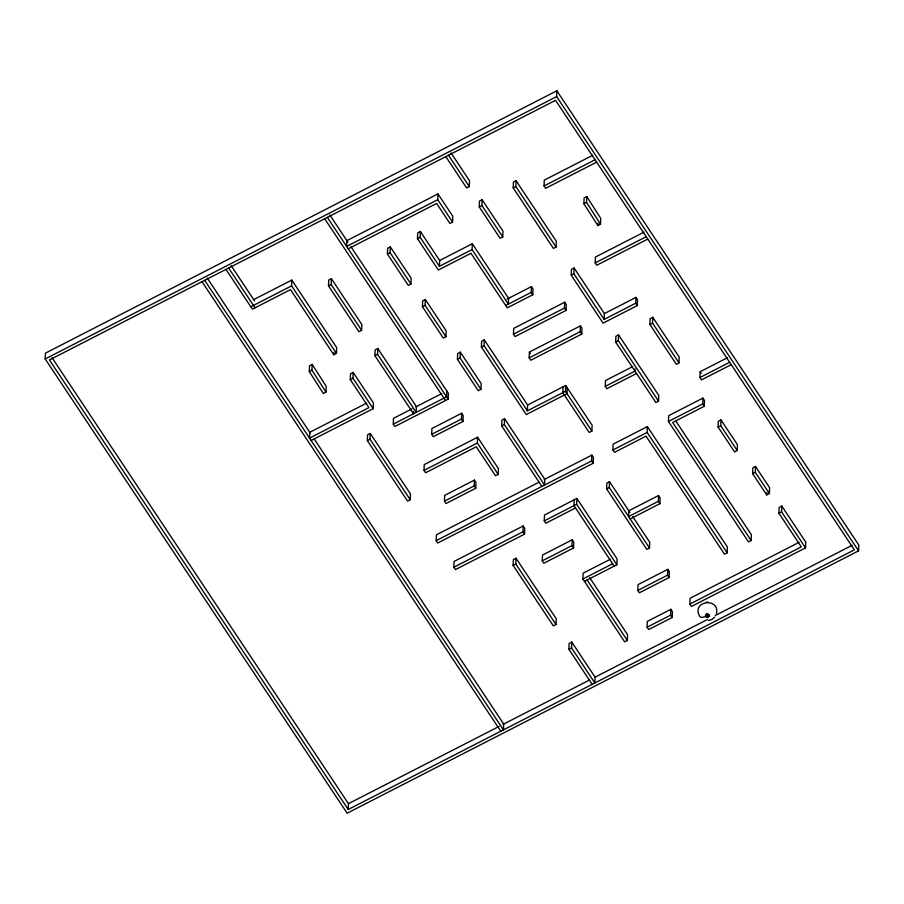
<?xml version="1.0" encoding="UTF-8"?>
<svg xmlns="http://www.w3.org/2000/svg" width="904" height="904" viewBox="0 0 904 904"><rect width="100%" height="100%" fill="white"/><g stroke="black" fill="none" stroke-linecap="round" stroke-linejoin="round"><path stroke-width="1.36" d="M45.2 358.956L45.426 353.148L556.853 90.784L858.8 545.044L858.574 550.852L347.147 813.216L45.2 358.956L556.627 96.592L556.853 90.784M225.966 269.392L252.397 309.157L290.478 289.619L333.791 354.775L336.446 353.407L291.574 285.89L291.789 280.082L253.504 299.721M309.326 371.601L309.552 365.792L312.196 364.391L326.174 386.268L325.96 392.076L323.316 393.466L309.326 371.601L311.97 370.199L312.196 364.391M328.502 285.867L328.728 280.059L331.384 278.692L361.849 324.525L361.623 330.333L358.967 331.7L328.502 285.867L331.169 284.5L331.384 278.692M333.791 354.775L333.881 352.447M336.446 353.407L336.672 347.599L291.789 280.082M366.651 403.127L309.767 432.315L309.541 438.112L368.934 407.647L350.289 379.612L350.515 373.804L353.181 372.437L373.397 402.845L373.171 408.653L311.112 440.485M373.171 408.653L352.955 378.245L353.181 372.437M348.232 809.487L49.437 359.95L555.542 100.321L854.336 549.858L348.232 809.487L348.458 803.679L52.003 357.668M367.363 440.61L367.578 434.801L370.244 433.434L410.461 493.934L410.235 499.742L407.58 501.11L367.363 440.61L370.018 439.242L370.244 433.434M413.603 411.433L413.512 413.761L374.9 355.679L375.126 349.871L377.793 348.503L416.394 406.585L416.168 412.393L377.567 354.311L377.793 348.503M387.421 254.013L387.647 248.216L390.302 246.848L411.162 278.217L410.936 284.025L408.269 285.393L387.421 254.013L390.087 252.645L390.302 246.848M350.955 246.758L448.395 393.342L448.169 399.15L394.845 426.507L393.274 424.145L393.489 418.337L412.1 408.789M507.133 299.054L531.428 286.602L532.998 288.964L532.772 294.772L507.268 307.857L470.995 253.278L438.327 270.036L417.478 238.656L417.704 232.848L420.371 231.48L439.649 260.488L439.423 266.296L472.08 249.549L472.306 243.741L439.649 260.488M439.423 266.296L420.145 237.289L420.371 231.48M422.428 306.682L422.643 300.874L425.309 299.506L446.158 330.875L445.943 336.683L443.276 338.051L422.428 306.682L425.083 305.315L425.309 299.506M424.021 470.396L424.236 464.588L477.572 437.242L498.42 468.611L498.194 474.419L495.528 475.786L476.25 446.779L425.592 472.769L424.021 470.396L477.346 443.039L477.572 437.242M437.717 199.716L437.943 193.919L346.887 240.633L346.661 246.43L437.717 199.716L452.576 222.079L449.909 223.435L436.632 203.457L348.232 248.803M431.694 434.315L431.92 428.507L461.639 413.264L463.21 415.637L462.984 421.445L433.265 436.688L431.694 434.315L461.413 419.072L461.639 413.264M544.197 479.538L591.826 455.107L593.397 457.469L593.171 463.277L437.751 542.999L436.18 540.637L436.406 534.829L539.179 482.114M452.576 222.079L452.802 216.271L437.943 193.919M446.825 390.98L446.599 396.788L393.274 424.145M444.463 501.155L444.689 495.347L474.397 480.103L475.979 482.476L475.753 488.273L446.034 503.528L444.463 501.155L474.182 485.911L474.397 480.103M457.424 359.34L457.65 353.532L460.317 352.164L481.165 383.545L480.939 389.341L478.284 390.709L457.424 359.34L460.091 357.973L460.317 352.164M453.864 567.237L454.079 561.429L523.167 525.992L524.738 528.354L524.523 534.162L455.435 569.599L453.864 567.237L522.941 531.789L523.167 525.992M445.808 156.607L466.667 187.987L469.323 186.619L469.549 180.811L451.017 152.923M479.244 206.914L479.47 201.106L482.126 199.739L502.986 231.119L502.76 236.916L500.093 238.283L479.244 206.914L481.911 205.547L482.126 199.739M567.249 387.861L567.023 393.658L526.286 414.563L481.403 347.034L481.617 341.237L484.284 339.87L527.597 405.026L527.371 410.834L565.452 391.296L565.678 385.488L527.597 405.026M527.371 410.834L484.058 345.678L484.284 339.87M541.891 486.408L501.675 425.908L501.901 420.1L504.556 418.733L544.773 479.244L544.558 485.041L504.342 424.541L504.556 418.733M513.201 187.908L513.427 182.111L516.082 180.743L556.299 241.244L556.084 247.052L553.417 248.419L513.201 187.908L515.868 186.54L516.082 180.743M513.449 334.197L513.675 328.401L564.695 302.23L566.266 304.591L566.04 310.4L515.02 336.57L513.449 334.197L564.469 308.027L564.695 302.23M513.122 565.384L513.348 559.576L516.014 558.209L556.231 618.72L556.005 624.517L553.338 625.884L513.122 565.384L515.788 564.017L516.014 558.209M532.772 294.772L531.202 292.399L531.428 286.602M529.179 357.86L529.394 352.051L580.413 325.881L581.984 328.254L581.769 334.062L530.75 360.233L529.179 357.86L580.198 331.689L580.413 325.881M596.629 162.144L545.62 188.314L544.05 185.953L544.264 180.145L592.798 155.251M542.264 560.864L542.49 555.056L572.209 539.812L573.78 542.174L573.554 547.982L543.835 563.226L542.264 560.864L571.983 545.62L572.209 539.812M575.543 507.98L545.824 523.224L544.253 520.862L544.479 515.054L576.865 498.443L617.07 558.943L616.856 564.751L584.47 581.362M563.011 386.856L562.785 392.664L589.216 432.428L591.883 431.061L592.109 425.253L565.678 385.488M635.964 297.393L637.535 299.755L637.309 305.563L603.081 323.123L571.204 275.178L571.43 269.369L574.096 268.002L604.392 313.586L604.166 319.394L635.738 303.202L635.964 297.393L604.392 313.586M604.166 319.394L573.87 273.81L574.096 268.002M583.882 203.739L584.108 197.931L586.752 196.541L600.742 218.406L600.516 224.215L597.872 225.616L583.882 203.739L586.526 202.349L586.752 196.541M574.198 499.81L573.972 505.618L614.189 566.119M592.188 684.339L568.887 649.264L569.102 643.467L571.769 642.1L595.081 677.164L594.855 682.972L571.543 647.908L571.769 642.1M616.856 564.751L576.639 504.251L576.865 498.443M589.679 577.679L627.568 634.698L627.353 640.507L624.687 641.863L582.899 579.001L583.125 573.192L610.358 559.214M647.772 239.074L596.753 265.245L595.182 262.883L595.397 257.075L643.93 232.181M597.872 225.616L597.962 223.288M593.171 463.277L591.6 460.916L591.826 455.107M636.552 373.488L606.833 388.731L605.262 386.37L605.488 380.561L632.721 366.583M632.698 516.602L649.716 542.208L649.49 548.005L646.823 549.372L606.607 488.872L606.833 483.064L609.499 481.696L629.873 512.342M649.49 548.005L609.273 487.505L609.499 481.696M615.658 342.051L615.884 336.243L618.539 334.875L658.756 395.387L658.541 401.195L655.875 402.551L615.658 342.051L618.325 340.684L618.539 334.875M612.912 449.977L613.127 444.169L647.366 426.609L727.392 547.01L727.166 552.819L724.511 554.186L646.055 436.146L614.483 452.35L612.912 449.977L647.14 432.417L647.366 426.609M635.071 368.798L634.981 371.126L605.262 386.37M637.828 590.414L638.054 584.606L667.774 569.362L669.344 571.735L669.118 577.532L639.399 592.787L637.828 590.414L667.547 575.17L667.774 569.362M649.897 324.491L650.112 318.683L652.778 317.315L679.209 357.08L678.983 362.888L676.316 364.255L649.897 324.491L652.552 323.123L652.778 317.315M647.083 627.206L647.309 621.398L670.858 609.319L672.429 611.68L672.203 617.489L648.665 629.568L647.083 627.206L670.632 615.127L670.858 609.319M658.315 501.324L658.541 495.528L628.822 510.771L628.596 516.579L658.315 501.324L659.886 503.697L630.167 518.941M659.886 503.697L660.112 497.889L658.541 495.528M668.451 421.479L668.677 415.682L702.916 398.11L704.487 400.483L704.261 406.291L672.689 422.484L751.145 540.513L748.478 541.88L668.451 421.479L702.69 403.918L702.916 398.11M689.854 604.064L801.294 546.897L778.909 513.223L779.135 507.415L781.802 506.048L805.758 542.095L805.532 547.892L691.424 606.437L689.854 604.064L690.08 598.267L799.012 542.377M731.234 364.64L701.515 379.883L699.945 377.522L700.159 371.713L727.404 357.735M718.092 427.083L718.307 421.287L720.974 419.919L737.449 444.7L737.223 450.497L734.556 451.864L718.092 427.083L720.748 425.727L720.974 419.919M752.625 473.673L752.84 467.865L755.507 466.498L769.62 487.719L769.394 493.527L766.728 494.895L752.625 473.673L755.281 472.306L755.507 466.498M751.145 540.513L751.371 534.716L676.022 421.354M766.728 494.895L766.818 492.567M805.532 547.892L781.576 511.856L781.802 506.048M707.391 614.031L707.188 617.217M716.443 613.477C720.081 598.03 693.018 599.951 698.826 614.788M707.742 614.076L706.838 617.172M708.069 614.189L706.499 617.059M708.374 614.358L706.205 616.89M714.691 617.093L711.753 619.579L708.442 620.528M708.634 614.573L705.934 616.675M708.849 614.822L705.583 616.144M250.826 306.784L291.574 285.89M417.478 238.656L420.145 237.289M544.05 185.953L595.058 159.782M374.9 355.679L377.567 354.311M350.289 379.612L352.955 378.245M505.698 305.484L531.202 292.399M571.204 275.178L573.87 273.81M595.182 262.883L646.202 236.712M481.403 347.034L484.058 345.678M415.817 406.879L441.864 393.522M501.675 425.908L504.342 424.541M699.945 377.522L729.652 362.278M436.18 540.637L591.6 460.916M544.253 520.862L576.639 504.251M606.607 488.872L609.273 487.505M582.899 579.001L612.618 563.757M778.909 513.223L781.576 511.856M568.887 649.264L571.543 647.908M348.458 803.679L499.166 726.375M502.929 724.443L589.577 679.989M594.606 677.412L707.629 619.421M715.166 615.556L852.054 545.338M708.996 615.115L705.493 615.839M709.086 615.421L707.29 615.714A9.277 3.672 -33.6 0 1 699.459 615.454M707.979 602.132L706.318 602.177M709.098 615.726L705.482 615.522M709.041 616.042L705.538 615.217M708.917 616.336L705.662 614.923M708.736 616.596L705.843 614.652M708.499 616.833L706.08 614.426M708.205 617.014L706.363 614.245M556.627 96.592L858.574 550.852M700.159 371.713L701.21 373.296M755.281 472.306L769.394 493.527M652.552 323.123L678.983 362.888M720.748 425.727L737.223 450.497M635.738 303.202L637.309 305.563M702.69 403.918L704.261 406.291M515.868 186.54L556.084 247.052M618.325 340.684L658.541 401.195M564.469 308.027L566.04 310.4M580.198 331.689L581.769 334.062M647.14 432.417L727.166 552.819M448.474 155.239L469.323 186.619M481.911 205.547L502.76 236.916M472.306 243.741L508.579 298.32L508.353 304.117L472.08 249.549M565.452 391.296L591.883 431.061M529.394 352.051L530.445 353.633M667.547 575.17L669.118 577.532M670.632 615.127L672.203 617.489M390.087 252.645L410.936 284.025M425.083 305.315L445.943 336.683M460.091 357.973L480.939 389.341M571.983 545.62L573.554 547.982M587.137 579.995L627.353 640.507M329.915 215.095L347.837 242.069M327.35 217.378L448.169 399.15M461.413 419.072L462.984 421.445M477.346 443.039L498.194 474.419M324.683 218.745L445.502 400.517M522.941 531.789L524.523 534.162M474.182 485.911L475.753 488.273M331.169 284.5L361.623 330.333M515.788 564.017L556.005 624.517M370.018 439.242L410.235 499.742M231.187 265.731L254.51 300.806M228.633 268.025L255.064 307.789M207.219 278.036L310.208 432.971M314.106 438.835L503.686 724.047L503.46 729.856L204.654 280.319M201.999 281.686L500.793 731.223M586.526 202.349L600.516 224.215M311.97 370.199L325.96 392.076M707.889 617.138L706.691 614.11M707.538 617.206L707.03 614.042"/></g></svg>
